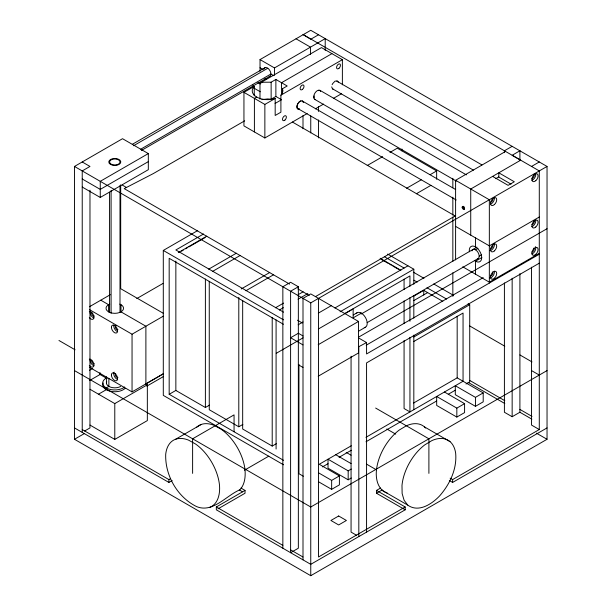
<?xml version="1.0" encoding="UTF-8"?>
<svg xmlns="http://www.w3.org/2000/svg" width="606" height="606" viewBox="0 0 606 606"><rect width="100%" height="100%" fill="white"/><g stroke="black" fill="none" stroke-linecap="round" stroke-linejoin="round"><path stroke-width="0.91" d="M254.406 131.926L254.406 98.392L256.732 97.051M254.255 95.846L254.255 86.4L243.945 92.354L243.945 125.889L264.86 137.971L264.86 104.429L275.177 98.475L275.177 115.481L280.904 112.178L280.904 95.172L282.404 93.074L282.926 90.786L282.464 88.726L287.191 85.991L275.874 79.462L271.14 82.196L263.61 82.227L259.982 83.09L259.982 99.157M342.382 84.825L342.382 59.676L321.46 47.594L259.982 83.09M464.507 208.502L463.37 207.305L463.923 206.525M299.303 109.254A4.659 2.689 -60 0 1 296.97 107.906A4.659 2.689 -60 0 1 297.826 103.74L298.591 102.619A4.386 2.53 -60 0 1 300.947 100.899L302.485 101.05A4.659 2.689 -60 0 1 303.341 102.262M254.255 86.4L252.755 88.491A15.347 8.863 0 0 0 271.556 99.346L275.177 98.475M209.525 507.563C218.637 503.844 220.372 492.845 219.38 484.133A38.292 22.104 60 0 0 195.602 444.046L188.542 440.13A38.292 22.104 60 0 0 165.703 454.402C165.006 475.619 177.543 497.261 196.692 506.646C212.956 513.191 226.015 495.655 240.021 489.724C244.96 484.149 245.612 476.467 244.975 469.355A38.292 22.104 60 0 0 221.205 429.268L214.138 425.351A38.292 22.104 60 0 0 196.405 427.495M260.027 71.334L260.027 59.585L310.757 30.3L547.036 166.445L547.036 439.282L310.757 575.7L74.477 439.282L74.477 166.445L122.533 138.698L148.319 153.583L148.319 169.695L100.255 197.442L82.227 187.034M318.506 34.777L310.757 39.254L303 34.504L539.287 170.922L539.287 429.548L452.614 479.588L450.152 478.172M132.35 144.296L264.951 67.743M133.547 145.751L267.784 68.251M260.027 59.585L274.48 67.933L325.21 38.648L325.21 50.359M140.759 149.167L270.905 74.023L273.768 75.682M141.372 150.477L269.882 76.288M148.319 153.583L100.255 181.33L100.255 197.442M331.921 53.639L281.532 82.727L281.532 94.589M148.319 161.635L100.255 189.39L82.227 178.982M261.8 99.664L267.579 98.929L271.14 99.202L275.874 96.468L281.532 99.732L275.071 103.467M280.904 95.172L342.382 59.676M244.665 120.844L153.31 173.589L124.215 188.625L289.607 284.116M264.86 137.971L307.174 113.542M315.362 108.815L323.551 104.088M333.376 98.414L341.564 93.688M283.532 464.794L163.294 395.377L163.294 250.437L197.723 230.56M203.518 234.007L175.854 249.975L283.585 312.173M178.293 252.619L206.767 236.173M181.542 251.164L183.171 250.225M185.618 248.816L187.239 247.877M188.867 246.937L205.139 237.537M89.393 306.765L110.337 294.675M136.782 298.584L162.916 283.487M367.228 165.536L382.651 156.628M389.961 152.409L397.271 148.19L436.646 170.922L436.646 179.262M208.638 269.2L236.302 253.225M212.517 271.435L240.181 255.467M89.408 309.598L132.047 334.217L163.294 316.173M89.514 370.274L92.748 368.403M406.603 188.269L421.223 179.831M430.154 174.679L436.646 170.922M241.241 288.956L269.715 272.518M89.514 380.583L100.71 374.122M245.93 290.728L273.594 274.753M416.352 193.761L430.964 185.322M512.153 146.334L504.404 150.78L504.404 152.667M455.598 259.898L455.598 180.285L505.548 151.439M519.903 150.78L512.153 155.287L520.683 160.181L470.733 189.019L470.733 235.12M98.505 394.188L106.255 389.719L106.255 387.923L108.875 386.416L108.875 378.333M298.349 286.752L290.6 291.228L290.6 552.695L298.349 548.218L298.349 286.752L290.6 282.275L282.85 286.752L282.85 548.218M495.708 178.687L498.806 176.891M275.465 307.78L283.6 303.083M298.243 294.622L303.129 291.804M145.94 383.81L163.158 373.872M89.408 367.274L132.047 391.893L163.294 373.849M89.976 389.272L114.784 403.588L147.341 384.795L147.341 420.594L114.784 439.395L89.976 425.071M146.826 386.143L163.173 376.705M279.336 310.014L283.403 307.666M298.054 299.212L307.818 293.577M531.53 166.445L539.287 161.969M462.181 207.282A1.644 0.947 60 0 1 463.931 207.123A1.644 0.947 60 0 1 463.931 209.449A1.644 0.947 60 0 1 462.181 207.282L463.348 207.055M315.771 296.425L455.121 215.978M84.552 431.048L89.976 427.919L89.976 190.216M74.477 439.282L84.287 433.616M74.477 166.445L310.757 302.864L547.036 166.445M283.434 324.271L169.172 258.308L169.172 394.301L175.854 390.446L205.389 407.497L209.456 405.149M298.167 324.778L303 321.983M318.324 313.143L331.224 305.697M334.913 307.984L407.944 265.822M340.064 311.795L413.822 269.208L413.822 284.275M344.859 313.507L409.944 275.927L409.944 286.312M276.238 353.328L303.121 337.807M318.377 329.005L353.139 308.931L353.139 317.862L361.305 313.15A8.355 4.825 60 0 1 367.009 321.506A8.355 4.825 60 0 1 364.251 327.588M353.237 314.984L357.123 312.741M361.138 314.037L476.983 247.157M475.498 249.778L477.96 248.362M539.287 217.024L489.337 245.862L455.598 226.386M318.195 344.723L358.51 321.453L358.51 352.957L318.195 376.228M479.195 256.171L481.649 254.755M367.175 322.612L478.111 258.565M413.269 296.425L423.761 290.365L442.804 301.364M481.815 257.558L475.498 261.201L475.498 274.185M358.487 331.247L365.479 327.21M413.921 300.523L427.639 292.607M175.702 439.214L201.298 424.435M358.51 337.201L547.036 228.712M358.51 346.859L366.569 342.564L366.569 353.942L539.287 254.225M366.183 345.215L483.24 277.631M209.259 281.298L209.259 409.732L238.794 426.783L242.862 424.435M539.287 253.331L489.337 282.169L462.764 266.829M539.287 263.178L366.569 362.896L366.569 532.106M413.822 336.997L469.726 304.72L469.726 381.878L466.014 384.022M82.227 429.548L168.9 479.588L170.544 478.642M74.477 427.919L168.9 482.429L172.18 480.535M413.822 341.473L463.052 313.052L463.052 381.257L365.933 437.327M242.673 300.584L242.673 429.025L272.208 446.077L276.275 443.728M244.453 470.211L268.822 456.144M405.179 509.813L376.485 493.246L376.485 490.405L405.179 506.972L405.179 509.813L310.757 564.33L216.327 509.813L216.327 506.972L245.029 490.405L245.029 493.246L217.971 508.866M413.595 403.028L457.174 377.864L483.202 392.9L483.202 401.846L475.452 406.323L455.295 394.688L455.295 385.734L475.452 397.369L483.202 392.9M351.26 445.804L319.248 464.279L339.405 475.922L339.405 484.868L331.649 489.345L318.756 481.899M322.437 466.915L328.02 463.696M339.042 457.333L351.291 450.258M365.994 441.766L436.676 400.96M448.311 394.248L455.295 390.211M318.756 472.945L331.649 480.391L339.405 475.922M351.275 478.013L348.177 479.808L328.02 468.173L328.02 459.219L348.177 470.854L351.275 469.067M456.833 408.126L464.582 403.649L464.582 412.595L456.833 417.072L436.676 405.437L436.676 396.483L456.833 408.126L456.833 417.072M547.036 370.599L310.757 507.01L74.477 370.599M376.485 490.405L380.576 488.042M376.485 493.246L382.212 489.943M504.404 282.934L504.404 412.254L512.153 416.723L519.903 412.254L531.879 419.163M405.179 506.972L318.506 557.012L318.506 298.387M449.334 480.535L452.614 482.429L547.036 427.919M425.639 428.056A38.292 22.104 -60 0 0 406.293 425.813L399.225 430.055A38.292 22.104 -60 0 0 376.394 470.688C375.622 479.301 377.992 490.087 387.257 493.057M407.755 505.124C418.64 512.956 432.048 503.98 439.759 495.753C449.887 484.149 457.098 468.915 455.659 453.227A38.292 22.104 -60 0 0 431.889 440.592L424.821 444.834A38.292 22.104 -60 0 0 401.99 485.467L402.134 493.549L404.096 500.253L407.755 505.124L382.159 490.345M296.023 38.807L310.477 47.147L310.477 54.404M336.777 81.121L481.914 164.915M511.047 184.141L498.806 177.073L498.806 172.808L514.312 181.762L508.108 185.345L492.602 176.391M331.709 86.87L332.406 88.741L473.43 170.15M319.983 90.355L466.378 174.876M455.598 180.285L489.337 199.76L489.337 283.063M260.027 67.751L263.148 69.546M314.764 99.399L456.25 181.088M264.845 78.591L266.451 79.515M455.659 189.549L302.341 101.02L302.833 101.482A4.386 2.53 -60 0 1 303.144 102.164M257.868 82.613L260.277 84.007M297.955 108.626L456.197 199.98M253.853 88.059L260.277 91.771M243.945 92.354L264.86 104.429M292.433 122.048L455.598 216.251M387.598 254.073L413.822 269.208M413.345 272.17L423.965 278.298M433.767 283.964L453.379 295.289M468.09 303.78L469.726 304.72M384.484 256.747L404.073 268.057M380.121 258.277L400.877 270.261M381.719 259.626L388.105 263.315M389.703 264.239L391.302 265.155M392.893 266.079L398.483 269.306M413.913 280.207L417.178 282.093M426.972 287.744L446.561 299.053M469.711 325.952L504.806 346.215M519.903 354.934L532.015 361.926M531.53 370.599L539.287 375.076M469.741 380.447L504.813 400.695M519.903 409.406L532.015 416.405M468.112 382.348L504.813 403.535M82.227 161.969L89.976 166.445L82.227 170.922L82.227 432.389M122.533 185.209L126.631 187.572M358.51 321.453L310.757 293.91L303 298.387L303 559.853M297.788 288.842L309.257 295.463M539.287 429.548L531.53 425.071L531.53 267.163M536.408 433.146L547.036 439.282M358.82 338.087L366.569 342.564M444.433 392.006L464.582 403.649M297.455 320.188L302.356 323.013M163.294 250.437L283.547 319.862M303.091 336.004L298.349 333.262L290.6 337.739L303 344.905M424.442 426.874L450.038 441.653M375.637 408.058L428.897 438.805L428.897 473.384M298.349 364.774L303 367.456M386.779 428.987L395.718 434.146M163.332 313.317L120.692 288.698L120.692 184.807M100.785 300.19L108.58 304.689L108.58 311.984M120.988 311.855L145.887 326.225L145.887 383.909M346.185 452.387L351.063 455.204M366.501 464.113L376.25 469.741M335.769 454.742L351.086 463.59M169.172 394.301L283.532 460.325M145.713 383.856L147.341 384.795M303.348 476.24L298.94 473.695L298.94 364.388M58.964 340.481L75.068 349.783M107.194 378.644L100.035 374.508L100.035 372.637M356.495 535.242L351.063 532.106L351.063 356.214M240.938 488.042L245.029 490.405M239.302 489.943L242.574 491.83M216.327 506.972L282.85 545.377M290.6 549.854L303 557.012M332.406 88.741L332.671 89.006A4.659 2.689 -60 0 0 333.353 89.218M314.211 98.013L314.09 97.043A4.931 2.848 -60 0 1 314.211 95.93M519.903 150.811L519.903 160.226M519.903 273.609L519.903 412.254M512.153 278.192L512.153 416.723M475.498 237.878L475.498 246.884M475.452 397.369L475.452 406.323M464.12 208.403L464.12 208.85M457.174 316.196L457.174 377.864M452.841 178.3L452.841 187.746M452.841 197.192L452.841 215.138M452.841 217.024L452.841 261.421M452.841 272.761L452.841 296.372M452.614 479.588L452.614 482.429M423.761 290.365L423.761 295.039M413.822 295.569L413.822 318.165M413.822 335.11L413.822 409.679M409.944 297.644L409.944 321.256M409.944 337.307L409.944 411.921L404.073 408.527L404.073 340.557M404.073 279.146L404.073 289.539M404.073 300.879L404.073 323.559M401.922 149.023L401.922 150.871M360.828 312.954L361.305 313.15L359.775 312.507A8.355 4.825 60 0 0 356.184 313.613M358.82 347.041L358.82 536.583M348.177 470.854L348.177 479.808M331.649 480.391L331.649 489.345M318.506 106.739L318.506 111.466M318.506 119.965L318.506 137.918M310.757 115.89L310.757 132.911M310.757 302.864L310.757 575.7M303 115.61L303 128.775M282.464 88.726L282.464 93.453M276.086 319.862L276.086 449.016M275.874 79.462L275.874 96.468M274.48 67.933L274.48 75.189M272.208 317.635L272.208 446.077M271.14 82.196L271.14 99.202M253.05 85.007L253.05 87.597M238.794 297.402L238.794 426.783M234.06 431.76L234.06 414.875L192.617 438.805L192.617 473.384M205.389 279.055L205.389 407.497M175.854 261.065L175.854 390.446M168.9 479.588L168.9 482.429M132.047 334.217L132.047 391.893M120.988 304.689L120.988 311.984M120.003 185.58L120.003 312.12M114.784 403.588L114.784 439.395M111.095 190.542L111.095 313.31M109.565 192.193L109.565 312.12M106.429 376.72L106.429 383M298.508 102.747A4.659 2.689 -60 0 1 301.008 100.922M338.186 82.151A4.659 2.689 -60 0 0 337.33 80.931L334.997 81.166L332.671 83.628A4.659 2.689 -60 0 0 332.149 84.711M299.341 108.747A4.386 2.53 -60 0 1 297.955 103.558M320.044 90.756A4.931 2.848 -60 0 1 320.597 91.271M318.483 90.62A4.931 2.848 -60 0 1 319.324 90.536M474.422 260.474A8.772 5.06 60 0 0 481.414 255.308A8.772 5.06 60 0 0 471.112 246.445L470.127 247.362A8.772 5.06 60 0 0 469.392 251.763M464.423 208.979A1.644 0.947 60 0 1 463.196 207.79A1.644 0.947 60 0 1 463.113 206.252M492.375 198.314A2.189 1.265 -60 0 1 492.511 200.594A2.189 1.265 -60 0 1 490.504 202.215M535.34 246.657A4.386 2.53 -60 0 1 535.113 250.763A4.386 2.53 -60 0 1 531.848 253.922M533.75 248.104A2.189 1.265 -60 0 1 533.886 250.376A2.189 1.265 -60 0 1 531.879 251.998M535.651 220.016A4.386 2.53 -60 0 1 531.848 226.591M533.992 221.001A2.189 1.265 -60 0 1 533.75 223.303A2.189 1.265 -60 0 1 531.879 224.667M494.276 243.9A4.386 2.53 -60 0 1 493.17 248.308A4.386 2.53 -60 0 1 489.731 250.551M492.375 244.657A2.189 1.265 -60 0 1 492.511 246.937A2.189 1.265 -60 0 1 490.504 248.551M494.276 271.23A4.386 2.53 -60 0 1 493.17 275.639A4.386 2.53 -60 0 1 489.731 277.881M492.375 271.988A2.189 1.265 -60 0 1 492.511 274.268A2.189 1.265 -60 0 1 490.504 275.881M494.276 197.556A4.386 2.53 -60 0 1 490.481 204.139M535.651 173.672A4.386 2.53 -60 0 1 531.848 180.255M533.432 174.331A2.189 1.265 -60 0 1 533.992 176.452A2.189 1.265 -60 0 1 531.879 178.331M471.938 250.876A5.219 3.015 60 0 1 477.748 251.96A5.219 3.015 60 0 1 477.346 258.8M315.529 99.634A5.219 3.015 -60 0 1 314.764 93.369A5.219 3.015 -60 0 1 320.574 90.9M125.23 388.272A12.059 6.961 0 0 1 110.171 391.226A12.059 6.961 0 0 1 103.134 382.992M120.692 386.416A8.355 4.825 0 0 1 110.61 387.181A8.355 4.825 0 0 1 106.717 381.757M124.662 386.992A12.059 6.961 0 0 1 107.035 388.34A12.059 6.961 0 0 1 106.255 378.076M264.042 69.023A4.931 2.848 60 0 1 267.413 67.986L268.314 68.645A4.931 2.848 60 0 1 270.874 73.485A4.931 2.848 60 0 1 269.155 76.507M119.814 304.121A8.772 5.06 0 0 1 121.336 311.635A8.772 5.06 0 0 1 108.232 311.635A8.772 5.06 0 0 1 109.754 304.121M89.302 359.176A4.386 2.53 60 0 1 93.953 364.964A4.386 2.53 60 0 1 89.302 365.38M89.302 311.408A4.386 2.53 60 0 1 93.953 317.196A4.386 2.53 60 0 1 89.302 317.605M117.935 377.394A2.189 1.265 60 0 1 115.746 376.129A2.189 1.265 60 0 1 115.746 373.591M117.935 329.619A2.189 1.265 60 0 1 115.61 328.104A2.189 1.265 60 0 1 116.064 325.725M93.975 365.751A4.386 2.53 60 0 1 90.18 359.176M94.271 363.729A2.189 1.265 60 0 1 92.233 362.706A2.189 1.265 60 0 1 91.832 360.161M93.975 317.983A4.386 2.53 60 0 1 90.18 311.401M94.271 315.961A2.189 1.265 60 0 1 92.233 314.931A2.189 1.265 60 0 1 91.832 312.385M117.647 331.649A4.386 2.53 60 0 1 113.845 325.066M117.647 379.417A4.386 2.53 60 0 1 114.382 376.25A4.386 2.53 60 0 1 114.155 372.152M338.663 515.994L330.914 520.471L338.663 524.947L346.412 520.471L338.663 515.994M117.397 159.363L116.132 159.06A5.219 3.015 0 0 0 109.739 162.749L111.095 164.105A5.219 3.015 0 0 0 118.473 164.105A5.219 3.015 0 0 0 118.473 159.84L117.397 159.363M284.941 120.064A2.742 1.583 -60 0 0 285.805 115.822A2.742 1.583 -60 0 0 282.563 118.693A2.742 1.583 -60 0 0 284.941 120.064M302.576 89.294A2.742 1.583 -60 0 0 303.447 85.052A2.742 1.583 -60 0 0 300.205 87.923A2.742 1.583 -60 0 0 302.576 89.294M339.012 68.258A2.742 1.583 -60 0 0 339.875 64.016A2.742 1.583 -60 0 0 336.633 66.887A2.742 1.583 -60 0 0 339.012 68.258M535.78 254.338A4.386 2.53 -60 0 0 537.174 247.543A4.386 2.53 -60 0 0 531.985 252.141A4.386 2.53 -60 0 0 535.78 254.338M535.78 227.008A4.386 2.53 -60 0 0 537.174 220.213A4.386 2.53 -60 0 0 531.985 224.818A4.386 2.53 -60 0 0 535.78 227.008M494.413 250.892A4.386 2.53 -60 0 0 495.799 244.104A4.386 2.53 -60 0 0 490.61 248.702A4.386 2.53 -60 0 0 494.413 250.892M494.413 204.555A4.386 2.53 -60 0 0 495.799 197.761A4.386 2.53 -60 0 0 490.61 202.359A4.386 2.53 -60 0 0 494.413 204.555M535.787 180.671A4.386 2.53 -60 0 0 537.174 173.877A4.386 2.53 -60 0 0 531.992 178.482A4.386 2.53 -60 0 0 535.787 180.671M494.413 278.222A4.386 2.53 -60 0 0 495.799 271.427A4.386 2.53 -60 0 0 490.61 276.033A4.386 2.53 -60 0 0 494.413 278.222M111.413 327.278A4.386 2.53 60 0 0 116.064 333.065A4.386 2.53 60 0 0 116.064 326.861A4.386 2.53 60 0 0 111.413 327.278M111.413 375.046A4.386 2.53 60 0 0 116.064 380.833A4.386 2.53 60 0 0 116.064 374.629A4.386 2.53 60 0 0 111.413 375.046M110.519 164.431A6.03 3.484 0 0 0 120.609 162.87A6.03 3.484 0 0 0 113.224 158.613A6.03 3.484 0 0 0 110.519 164.431"/></g></svg>
